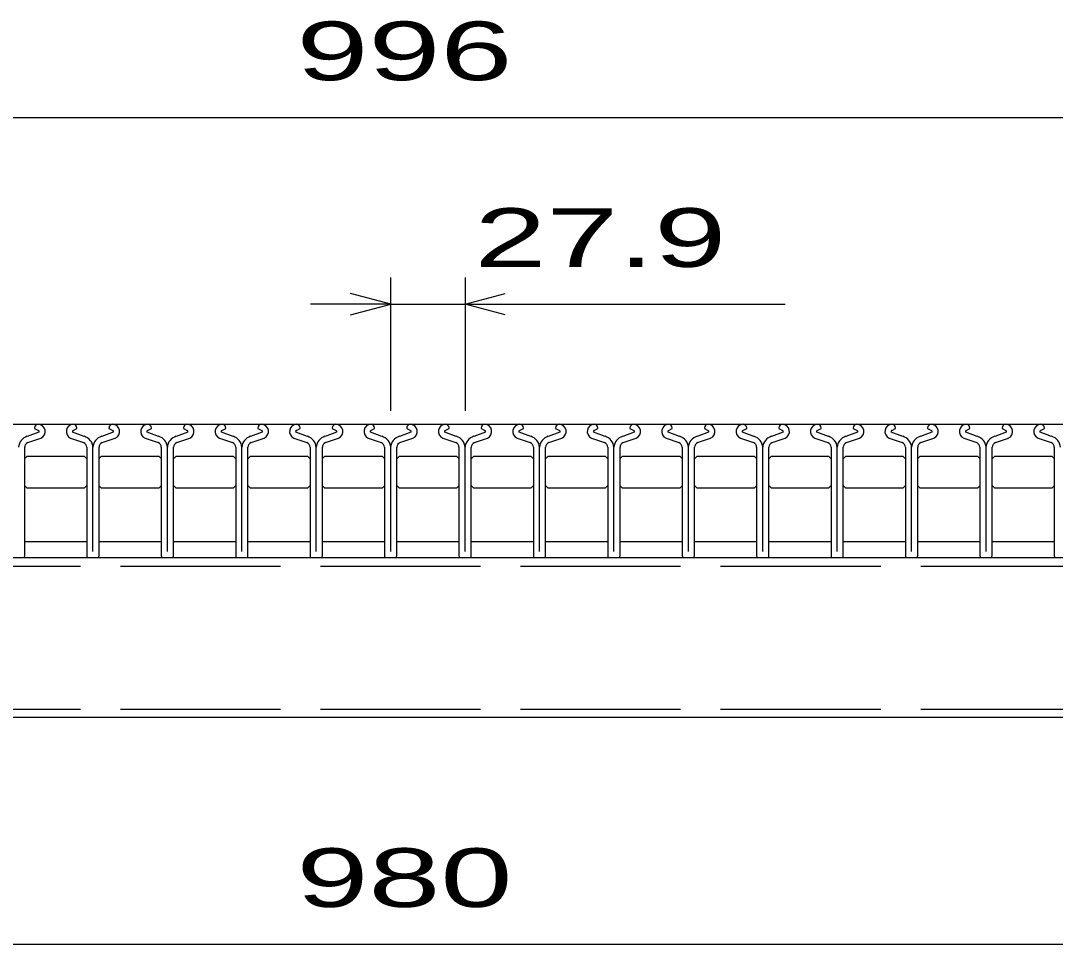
# Model space of a CAD drawing. Units: millimetres, scale not verified. Extents: x -1820 to 1736, y -1282 to 1048.
# Drawn here: x -1002.4 to -614.5, y -735.5 to -389.2 of the extents above; entities that cross this region are included whole.
import ezdxf
from ezdxf.enums import TextEntityAlignment as Align

# ---------------------------------------------------------------- set-up
doc = ezdxf.new("R2010")
doc.units = ezdxf.units.MM
doc.header["$LTSCALE"] = 10
doc.linetypes.add('DASHED', pattern=[7.5, 6, -1.5])
doc.layers.add('16', color=3, linetype='Continuous', lineweight=25)
doc.layers.add('22', color=2, linetype='Continuous', lineweight=25)
doc.styles.add('ベクトル', font='')
doc.styles.get('ベクトル').set_extended_font_data('ベクトル')

msp = doc.modelspace()

# ---------------------------------------------------------------- linework, layer by layer
at = {"layer": '16'}
for p, q in [((-1348, -540.5), (-352, -540.5)), ((-997.2, -541.88), (-997.2, -542.11)), ((-997.2, -542.11), (-995.76, -542.81)), ((-982.76, -542.81), (-981.32, -542.11)), ((-981.32, -542.11), (-981.32, -541.88)), ((-969.3, -541.88), (-969.3, -542.11)), ((-969.3, -542.11), (-967.86, -542.81)), ((-954.86, -542.81), (-953.42, -542.11)), ((-953.42, -542.11), (-953.42, -541.88)), ((-941.4, -541.88), (-941.4, -542.11)), ((-941.4, -542.11), (-939.96, -542.81)), ((-926.96, -542.81), (-925.52, -542.11)), ((-925.52, -542.11), (-925.52, -541.88)), ((-913.5, -541.88), (-913.5, -542.11)), ((-913.5, -542.11), (-912.06, -542.81)), ((-899.06, -542.81), (-897.62, -542.11)), ((-897.62, -542.11), (-897.62, -541.88)), ((-885.6, -541.88), (-885.6, -542.11)), ((-885.6, -542.11), (-884.16, -542.81)), ((-871.16, -542.81), (-869.72, -542.11)), ((-869.72, -542.11), (-869.72, -541.88)), ((-857.7, -541.88), (-857.7, -542.11)), ((-857.7, -542.11), (-856.26, -542.81)), ((-843.26, -542.81), (-841.82, -542.11)), ((-841.82, -542.11), (-841.82, -541.88)), ((-829.8, -541.88), (-829.8, -542.11)), ((-829.8, -542.11), (-828.36, -542.81)), ((-815.36, -542.81), (-813.92, -542.11)), ((-813.92, -542.11), (-813.92, -541.88)), ((-801.9, -541.88), (-801.9, -542.11)), ((-801.9, -542.11), (-800.46, -542.81)), ((-787.46, -542.81), (-786.02, -542.11)), ((-786.02, -542.11), (-786.02, -541.88)), ((-774, -541.88), (-774, -542.11)), ((-774, -542.11), (-772.56, -542.81)), ((-759.56, -542.81), (-758.12, -542.11)), ((-758.12, -542.11), (-758.12, -541.88)), ((-746.1, -541.88), (-746.1, -542.11)), ((-746.1, -542.11), (-744.66, -542.81)), ((-731.66, -542.81), (-730.22, -542.11)), ((-730.22, -542.11), (-730.22, -541.88)), ((-718.2, -541.88), (-718.2, -542.11)), ((-718.2, -542.11), (-716.76, -542.81)), ((-703.76, -542.81), (-702.32, -542.11)), ((-702.32, -542.11), (-702.32, -541.88)), ((-690.3, -541.88), (-690.3, -542.11)), ((-690.3, -542.11), (-688.86, -542.81)), ((-675.86, -542.81), (-674.42, -542.11)), ((-674.42, -542.11), (-674.42, -541.88)), ((-662.4, -541.88), (-662.4, -542.11)), ((-662.4, -542.11), (-660.96, -542.81)), ((-647.96, -542.81), (-646.52, -542.11)), ((-646.52, -542.11), (-646.52, -541.88)), ((-634.5, -541.88), (-634.5, -542.11)), ((-634.5, -542.11), (-633.06, -542.81)), ((-620.06, -542.81), (-618.62, -542.11)), ((-618.62, -542.11), (-618.62, -541.88)), ((-995.6, -543.51), (-999.92, -545.03)), ((-999.71, -547.39), (-994.84, -545.68)), ((-983.68, -545.68), (-978.81, -547.39)), ((-978.6, -545.03), (-982.92, -543.51)), ((-967.7, -543.51), (-972.02, -545.03)), ((-971.81, -547.39), (-966.94, -545.68)), ((-955.78, -545.68), (-950.91, -547.39)), ((-950.7, -545.03), (-955.02, -543.51)), ((-939.8, -543.51), (-944.12, -545.03)), ((-943.91, -547.39), (-939.04, -545.68)), ((-927.88, -545.68), (-923.01, -547.39)), ((-922.8, -545.03), (-927.12, -543.51)), ((-911.9, -543.51), (-916.22, -545.03)), ((-916.01, -547.39), (-911.14, -545.68)), ((-899.98, -545.68), (-895.11, -547.39)), ((-894.9, -545.03), (-899.22, -543.51)), ((-884, -543.51), (-888.32, -545.03)), ((-888.11, -547.39), (-883.24, -545.68)), ((-872.08, -545.68), (-867.21, -547.39)), ((-867, -545.03), (-871.32, -543.51)), ((-856.1, -543.51), (-860.42, -545.03)), ((-860.21, -547.39), (-855.34, -545.68)), ((-844.18, -545.68), (-839.31, -547.39)), ((-839.1, -545.03), (-843.42, -543.51)), ((-828.2, -543.51), (-832.52, -545.03)), ((-832.31, -547.39), (-827.44, -545.68)), ((-816.28, -545.68), (-811.41, -547.39)), ((-811.2, -545.03), (-815.52, -543.51)), ((-800.3, -543.51), (-804.62, -545.03)), ((-804.41, -547.39), (-799.54, -545.68)), ((-788.38, -545.68), (-783.51, -547.39)), ((-783.3, -545.03), (-787.62, -543.51)), ((-772.4, -543.51), (-776.72, -545.03)), ((-776.51, -547.39), (-771.64, -545.68)), ((-760.48, -545.68), (-755.61, -547.39)), ((-755.4, -545.03), (-759.72, -543.51)), ((-744.5, -543.51), (-748.82, -545.03)), ((-748.61, -547.39), (-743.74, -545.68)), ((-732.58, -545.68), (-727.71, -547.39)), ((-727.5, -545.03), (-731.82, -543.51)), ((-716.6, -543.51), (-720.92, -545.03)), ((-720.71, -547.39), (-715.84, -545.68)), ((-704.68, -545.68), (-699.81, -547.39)), ((-699.6, -545.03), (-703.92, -543.51)), ((-688.7, -543.51), (-693.02, -545.03)), ((-692.81, -547.39), (-687.94, -545.68)), ((-676.78, -545.68), (-671.91, -547.39)), ((-671.7, -545.03), (-676.02, -543.51)), ((-660.8, -543.51), (-665.12, -545.03)), ((-664.91, -547.39), (-660.04, -545.68)), ((-648.88, -545.68), (-644.01, -547.39)), ((-643.8, -545.03), (-648.12, -543.51)), ((-632.9, -543.51), (-637.22, -545.03)), ((-637.01, -547.39), (-632.14, -545.68)), ((-620.98, -545.68), (-616.11, -547.39)), ((-615.9, -545.03), (-620.22, -543.51)), ((-1000.91, -589.81), (-1000.91, -549.09)), ((-977.61, -549.09), (-977.61, -589.81)), ((-975.3, -588.21), (-975.3, -549.14)), ((-973.01, -589.81), (-973.01, -549.09)), ((-949.71, -549.09), (-949.71, -589.81)), ((-947.4, -588.21), (-947.4, -549.14)), ((-945.11, -589.81), (-945.11, -549.09)), ((-921.81, -549.09), (-921.81, -589.81)), ((-919.5, -588.21), (-919.5, -549.14)), ((-917.21, -589.81), (-917.21, -549.09)), ((-893.91, -549.09), (-893.91, -589.81)), ((-891.6, -588.21), (-891.6, -549.14)), ((-889.31, -589.81), (-889.31, -549.09)), ((-866.01, -549.09), (-866.01, -589.81)), ((-863.7, -588.21), (-863.7, -549.14)), ((-861.41, -589.81), (-861.41, -549.09)), ((-838.11, -549.09), (-838.11, -589.81)), ((-835.8, -588.21), (-835.8, -549.14)), ((-833.51, -589.81), (-833.51, -549.09)), ((-810.21, -549.09), (-810.21, -589.81)), ((-807.9, -588.21), (-807.9, -549.14)), ((-805.61, -589.81), (-805.61, -549.09)), ((-782.31, -549.09), (-782.31, -589.81)), ((-780, -588.21), (-780, -549.14)), ((-777.71, -589.81), (-777.71, -549.09)), ((-754.41, -549.09), (-754.41, -589.81)), ((-752.1, -588.21), (-752.1, -549.14)), ((-749.81, -589.81), (-749.81, -549.09)), ((-726.51, -549.09), (-726.51, -589.81)), ((-724.2, -588.21), (-724.2, -549.14)), ((-721.91, -589.81), (-721.91, -549.09)), ((-698.61, -549.09), (-698.61, -589.81)), ((-696.3, -588.21), (-696.3, -549.14)), ((-694.01, -589.81), (-694.01, -549.09)), ((-670.71, -549.09), (-670.71, -589.81)), ((-668.4, -588.21), (-668.4, -549.14)), ((-666.11, -589.81), (-666.11, -549.09)), ((-642.81, -549.09), (-642.81, -589.81)), ((-640.5, -588.21), (-640.5, -549.14)), ((-638.21, -589.81), (-638.21, -549.09)), ((-614.91, -549.09), (-614.91, -589.81)), ((-1000.95, -553.5), (-999.95, -552.5)), ((-999.95, -552.5), (-978.55, -552.5)), ((-978.55, -552.5), (-977.55, -553.5)), ((-973.05, -553.5), (-972.05, -552.5)), ((-972.05, -552.5), (-950.65, -552.5)), ((-950.65, -552.5), (-949.65, -553.5)), ((-945.15, -553.5), (-944.15, -552.5)), ((-944.15, -552.5), (-922.75, -552.5)), ((-922.75, -552.5), (-921.75, -553.5)), ((-917.25, -553.5), (-916.25, -552.5)), ((-916.25, -552.5), (-894.85, -552.5)), ((-894.85, -552.5), (-893.85, -553.5)), ((-889.35, -553.5), (-888.35, -552.5)), ((-888.35, -552.5), (-866.95, -552.5)), ((-866.95, -552.5), (-865.95, -553.5)), ((-861.45, -553.5), (-860.45, -552.5)), ((-860.45, -552.5), (-839.05, -552.5)), ((-839.05, -552.5), (-838.05, -553.5)), ((-833.55, -553.5), (-832.55, -552.5)), ((-832.55, -552.5), (-811.15, -552.5)), ((-811.15, -552.5), (-810.15, -553.5)), ((-805.65, -553.5), (-804.65, -552.5)), ((-804.65, -552.5), (-783.25, -552.5)), ((-783.25, -552.5), (-782.25, -553.5)), ((-777.75, -553.5), (-776.75, -552.5)), ((-776.75, -552.5), (-755.35, -552.5)), ((-755.35, -552.5), (-754.35, -553.5)), ((-749.85, -553.5), (-748.85, -552.5)), ((-748.85, -552.5), (-727.45, -552.5)), ((-727.45, -552.5), (-726.45, -553.5)), ((-721.95, -553.5), (-720.95, -552.5)), ((-720.95, -552.5), (-699.55, -552.5)), ((-699.55, -552.5), (-698.55, -553.5)), ((-694.05, -553.5), (-693.05, -552.5)), ((-693.05, -552.5), (-671.65, -552.5)), ((-671.65, -552.5), (-670.65, -553.5)), ((-666.15, -553.5), (-665.15, -552.5)), ((-665.15, -552.5), (-643.75, -552.5)), ((-643.75, -552.5), (-642.75, -553.5)), ((-638.25, -553.5), (-637.25, -552.5)), ((-637.25, -552.5), (-615.85, -552.5)), ((-615.85, -552.5), (-614.85, -553.5)), ((-999.95, -564.5), (-1000.95, -563.5)), ((-978.55, -564.5), (-999.95, -564.5)), ((-977.55, -563.5), (-978.55, -564.5)), ((-972.05, -564.5), (-973.05, -563.5)), ((-950.65, -564.5), (-972.05, -564.5)), ((-949.65, -563.5), (-950.65, -564.5)), ((-944.15, -564.5), (-945.15, -563.5)), ((-922.75, -564.5), (-944.15, -564.5)), ((-921.75, -563.5), (-922.75, -564.5)), ((-916.25, -564.5), (-917.25, -563.5)), ((-894.85, -564.5), (-916.25, -564.5)), ((-893.85, -563.5), (-894.85, -564.5)), ((-888.35, -564.5), (-889.35, -563.5)), ((-866.95, -564.5), (-888.35, -564.5)), ((-865.95, -563.5), (-866.95, -564.5)), ((-860.45, -564.5), (-861.45, -563.5)), ((-839.05, -564.5), (-860.45, -564.5)), ((-838.05, -563.5), (-839.05, -564.5)), ((-832.55, -564.5), (-833.55, -563.5)), ((-811.15, -564.5), (-832.55, -564.5)), ((-810.15, -563.5), (-811.15, -564.5)), ((-804.65, -564.5), (-805.65, -563.5)), ((-783.25, -564.5), (-804.65, -564.5)), ((-782.25, -563.5), (-783.25, -564.5)), ((-776.75, -564.5), (-777.75, -563.5)), ((-755.35, -564.5), (-776.75, -564.5)), ((-754.35, -563.5), (-755.35, -564.5)), ((-748.85, -564.5), (-749.85, -563.5)), ((-727.45, -564.5), (-748.85, -564.5)), ((-726.45, -563.5), (-727.45, -564.5)), ((-720.95, -564.5), (-721.95, -563.5)), ((-699.55, -564.5), (-720.95, -564.5)), ((-698.55, -563.5), (-699.55, -564.5)), ((-693.05, -564.5), (-694.05, -563.5)), ((-671.65, -564.5), (-693.05, -564.5)), ((-670.65, -563.5), (-671.65, -564.5)), ((-665.15, -564.5), (-666.15, -563.5)), ((-643.75, -564.5), (-665.15, -564.5)), ((-642.75, -563.5), (-643.75, -564.5)), ((-637.25, -564.5), (-638.25, -563.5)), ((-615.85, -564.5), (-637.25, -564.5)), ((-614.85, -563.5), (-615.85, -564.5)), ((-1000.9, -584.5), (-977.6, -584.5)), ((-973, -584.5), (-949.7, -584.5)), ((-945.1, -584.5), (-921.8, -584.5)), ((-917.2, -584.5), (-893.9, -584.5)), ((-889.3, -584.5), (-866, -584.5)), ((-861.4, -584.5), (-838.1, -584.5)), ((-833.5, -584.5), (-810.2, -584.5)), ((-805.6, -584.5), (-782.3, -584.5)), ((-777.7, -584.5), (-754.4, -584.5)), ((-749.8, -584.5), (-726.5, -584.5)), ((-721.9, -584.5), (-698.6, -584.5)), ((-694, -584.5), (-670.7, -584.5)), ((-666.1, -584.5), (-642.8, -584.5)), ((-638.2, -584.5), (-614.9, -584.5)), ((-1340, -590.5), (-360, -590.5)), ((-1004.81, -590.51), (-1001.61, -590.51)), ((-976.91, -590.51), (-973.71, -590.51)), ((-949.01, -590.51), (-945.81, -590.51)), ((-921.11, -590.51), (-917.91, -590.51)), ((-893.21, -590.51), (-890.01, -590.51)), ((-865.31, -590.51), (-862.11, -590.51)), ((-837.41, -590.51), (-834.21, -590.51)), ((-809.51, -590.51), (-806.31, -590.51)), ((-781.61, -590.51), (-778.41, -590.51)), ((-753.71, -590.51), (-750.51, -590.51)), ((-725.81, -590.51), (-722.61, -590.51)), ((-697.91, -590.51), (-694.71, -590.51)), ((-670.01, -590.51), (-666.81, -590.51)), ((-642.11, -590.51), (-638.91, -590.51)), ((-360, -650.5), (-1340, -650.5))]:
    msp.add_line(p, q, dxfattribs=at)
at = {"layer": '16', "linetype": 'DASHED'}
for p, q in [((-1340, -593.7), (-360, -593.7)), ((-1340, -647.3), (-360, -647.3))]:
    msp.add_line(p, q, dxfattribs=at)
at = {"layer": '16'}
for centre, radius, start, end in [((-995.75, -541.95), 1.45, 94.45, 177.5), ((-995.91, -543.2), 2.7, 293.32, 89.02), ((-995.93, -543.22), 0.44, 317.67, 68.09), ((-982.61, -543.2), 2.7, 90.98, 246.68), ((-982.59, -543.22), 0.44, 111.91, 222.33), ((-982.77, -541.95), 1.45, 2.5, 85.55), ((-967.85, -541.95), 1.45, 94.45, 177.5), ((-968.01, -543.2), 2.7, 293.32, 89.02), ((-968.03, -543.22), 0.44, 317.67, 68.09), ((-954.71, -543.2), 2.7, 90.98, 246.68), ((-954.69, -543.22), 0.44, 111.91, 222.33), ((-954.87, -541.95), 1.45, 2.5, 85.55), ((-939.95, -541.95), 1.45, 94.45, 177.5), ((-940.11, -543.2), 2.7, 293.32, 89.02), ((-940.13, -543.22), 0.44, 317.67, 68.09), ((-926.81, -543.2), 2.7, 90.98, 246.68), ((-926.79, -543.22), 0.44, 111.91, 222.33), ((-926.97, -541.95), 1.45, 2.5, 85.55), ((-912.05, -541.95), 1.45, 94.45, 177.5), ((-912.21, -543.2), 2.7, 293.32, 89.02), ((-912.23, -543.22), 0.44, 317.67, 68.09), ((-898.91, -543.2), 2.7, 90.98, 246.68), ((-898.89, -543.22), 0.44, 111.91, 222.33), ((-899.07, -541.95), 1.45, 2.5, 85.55), ((-884.15, -541.95), 1.45, 94.45, 177.5), ((-884.31, -543.2), 2.7, 293.32, 89.02), ((-884.33, -543.22), 0.44, 317.67, 68.09), ((-871.01, -543.2), 2.7, 90.98, 246.68), ((-870.99, -543.22), 0.44, 111.91, 222.33), ((-871.17, -541.95), 1.45, 2.5, 85.55), ((-856.25, -541.95), 1.45, 94.45, 177.5), ((-856.41, -543.2), 2.7, 293.32, 89.02), ((-856.43, -543.22), 0.44, 317.67, 68.09), ((-843.11, -543.2), 2.7, 90.98, 246.68), ((-843.09, -543.22), 0.44, 111.91, 222.33), ((-843.27, -541.95), 1.45, 2.5, 85.55), ((-828.35, -541.95), 1.45, 94.45, 177.5), ((-828.51, -543.2), 2.7, 293.32, 89.02), ((-828.53, -543.22), 0.44, 317.67, 68.09), ((-815.21, -543.2), 2.7, 90.98, 246.68), ((-815.19, -543.22), 0.44, 111.91, 222.33), ((-815.37, -541.95), 1.45, 2.5, 85.55), ((-800.45, -541.95), 1.45, 94.45, 177.5), ((-800.61, -543.2), 2.7, 293.32, 89.02), ((-800.63, -543.22), 0.44, 317.67, 68.09), ((-787.31, -543.2), 2.7, 90.98, 246.68), ((-787.29, -543.22), 0.44, 111.91, 222.33), ((-787.47, -541.95), 1.45, 2.5, 85.55), ((-772.55, -541.95), 1.45, 94.45, 177.5), ((-772.71, -543.2), 2.7, 293.32, 89.02), ((-772.73, -543.22), 0.44, 317.67, 68.09), ((-759.41, -543.2), 2.7, 90.98, 246.68), ((-759.39, -543.22), 0.44, 111.91, 222.33), ((-759.57, -541.95), 1.45, 2.5, 85.55), ((-744.65, -541.95), 1.45, 94.45, 177.5), ((-744.81, -543.2), 2.7, 293.32, 89.02), ((-744.83, -543.22), 0.44, 317.67, 68.09), ((-731.51, -543.2), 2.7, 90.98, 246.68), ((-731.49, -543.22), 0.44, 111.91, 222.33), ((-731.67, -541.95), 1.45, 2.5, 85.55), ((-716.75, -541.95), 1.45, 94.45, 177.5), ((-716.91, -543.2), 2.7, 293.32, 89.02), ((-716.93, -543.22), 0.44, 317.67, 68.09), ((-703.61, -543.2), 2.7, 90.98, 246.68), ((-703.59, -543.22), 0.44, 111.91, 222.33), ((-703.77, -541.95), 1.45, 2.5, 85.55), ((-688.85, -541.95), 1.45, 94.45, 177.5), ((-689.01, -543.2), 2.7, 293.32, 89.02), ((-689.03, -543.22), 0.44, 317.67, 68.09), ((-675.71, -543.2), 2.7, 90.98, 246.68), ((-675.69, -543.22), 0.44, 111.91, 222.33), ((-675.87, -541.95), 1.45, 2.5, 85.55), ((-660.95, -541.95), 1.45, 94.45, 177.5), ((-661.11, -543.2), 2.7, 293.32, 89.02), ((-661.13, -543.22), 0.44, 317.67, 68.09), ((-647.81, -543.2), 2.7, 90.98, 246.68), ((-647.79, -543.22), 0.44, 111.91, 222.33), ((-647.97, -541.95), 1.45, 2.5, 85.55), ((-633.05, -541.95), 1.45, 94.45, 177.5), ((-633.21, -543.2), 2.7, 293.32, 89.02), ((-633.23, -543.22), 0.44, 317.67, 68.09), ((-619.91, -543.2), 2.7, 90.98, 246.68), ((-619.89, -543.22), 0.44, 111.91, 222.33), ((-620.07, -541.95), 1.45, 2.5, 85.55), ((-998.63, -549.44), 4.6, 106.3, 176.22), ((-979.89, -549.44), 4.6, 3.78, 73.7), ((-970.73, -549.44), 4.6, 106.3, 176.22), ((-951.99, -549.44), 4.6, 3.78, 73.7), ((-942.83, -549.44), 4.6, 106.3, 176.22), ((-924.09, -549.44), 4.6, 3.78, 73.7), ((-914.93, -549.44), 4.6, 106.3, 176.22), ((-896.19, -549.44), 4.6, 3.78, 73.7), ((-887.03, -549.44), 4.6, 106.3, 176.22), ((-868.29, -549.44), 4.6, 3.78, 73.7), ((-859.13, -549.44), 4.6, 106.3, 176.22), ((-840.39, -549.44), 4.6, 3.78, 73.7), ((-831.23, -549.44), 4.6, 106.3, 176.22), ((-812.49, -549.44), 4.6, 3.78, 73.7), ((-803.33, -549.44), 4.6, 106.3, 176.22), ((-784.59, -549.44), 4.6, 3.78, 73.7), ((-775.43, -549.44), 4.6, 106.3, 176.22), ((-756.69, -549.44), 4.6, 3.78, 73.7), ((-747.53, -549.44), 4.6, 106.3, 176.22), ((-728.79, -549.44), 4.6, 3.78, 73.7), ((-719.63, -549.44), 4.6, 106.3, 176.22), ((-700.89, -549.44), 4.6, 3.78, 73.7), ((-691.73, -549.44), 4.6, 106.3, 176.22), ((-672.99, -549.44), 4.6, 3.78, 73.7), ((-663.83, -549.44), 4.6, 106.3, 176.22), ((-645.09, -549.44), 4.6, 3.78, 73.7), ((-635.93, -549.44), 4.6, 106.3, 176.22), ((-617.19, -549.44), 4.6, 3.78, 73.7), ((-999.11, -549.09), 1.8, 109.42, 180), ((-979.41, -549.09), 1.8, 0, 70.58), ((-971.21, -549.09), 1.8, 109.42, 180), ((-951.51, -549.09), 1.8, 0, 70.58), ((-943.31, -549.09), 1.8, 109.42, 180), ((-923.61, -549.09), 1.8, 0, 70.58), ((-915.41, -549.09), 1.8, 109.42, 180), ((-895.71, -549.09), 1.8, 0, 70.58), ((-887.51, -549.09), 1.8, 109.42, 180), ((-867.81, -549.09), 1.8, 0, 70.58), ((-859.61, -549.09), 1.8, 109.42, 180), ((-839.91, -549.09), 1.8, 0, 70.58), ((-831.71, -549.09), 1.8, 109.42, 180), ((-812.01, -549.09), 1.8, 0, 70.58), ((-803.81, -549.09), 1.8, 109.42, 180), ((-784.11, -549.09), 1.8, 0, 70.58), ((-775.91, -549.09), 1.8, 109.42, 180), ((-756.21, -549.09), 1.8, 0, 70.58), ((-748.01, -549.09), 1.8, 109.42, 180), ((-728.31, -549.09), 1.8, 0, 70.58), ((-720.11, -549.09), 1.8, 109.42, 180), ((-700.41, -549.09), 1.8, 0, 70.58), ((-692.21, -549.09), 1.8, 109.42, 180), ((-672.51, -549.09), 1.8, 0, 70.58), ((-664.31, -549.09), 1.8, 109.42, 180), ((-644.61, -549.09), 1.8, 0, 70.58), ((-636.41, -549.09), 1.8, 109.42, 180), ((-616.71, -549.09), 1.8, 0, 70.58), ((-1001.61, -589.81), 0.7, 270, 0), ((-976.91, -589.81), 0.7, 180, 270), ((-973.71, -589.81), 0.7, 270, 0), ((-949.01, -589.81), 0.7, 180, 270), ((-945.81, -589.81), 0.7, 270, 0), ((-921.11, -589.81), 0.7, 180, 270), ((-917.91, -589.81), 0.7, 270, 0), ((-893.21, -589.81), 0.7, 180, 270), ((-890.01, -589.81), 0.7, 270, 0), ((-865.31, -589.81), 0.7, 180, 270), ((-862.11, -589.81), 0.7, 270, 0), ((-837.41, -589.81), 0.7, 180, 270), ((-834.21, -589.81), 0.7, 270, 0), ((-809.51, -589.81), 0.7, 180, 270), ((-806.31, -589.81), 0.7, 270, 0), ((-781.61, -589.81), 0.7, 180, 270), ((-778.41, -589.81), 0.7, 270, 0), ((-753.71, -589.81), 0.7, 180, 270), ((-750.51, -589.81), 0.7, 270, 0), ((-725.81, -589.81), 0.7, 180, 270), ((-722.61, -589.81), 0.7, 270, 0), ((-697.91, -589.81), 0.7, 180, 270), ((-694.71, -589.81), 0.7, 270, 0), ((-670.01, -589.81), 0.7, 180, 270), ((-666.81, -589.81), 0.7, 270, 0), ((-642.11, -589.81), 0.7, 180, 270), ((-638.91, -589.81), 0.7, 270, 0), ((-614.21, -589.81), 0.7, 180, 270)]:
    msp.add_arc(centre, radius, start, end, dxfattribs=at)
at = {"layer": '22', "color": 4}
for p, q in [((-1348, -425.5), (-352, -425.5)), ((-863.7, -535.5), (-863.7, -485.5)), ((-835.8, -485.5), (-835.8, -535.5)), ((-863.7, -495.5), (-878.7, -491.5)), ((-835.8, -495.5), (-820.8, -491.5)), ((-863.7, -495.5), (-893.7, -495.5)), ((-878.7, -499.5), (-863.7, -495.5)), ((-863.7, -495.5), (-835.8, -495.5)), ((-820.8, -499.5), (-835.8, -495.5)), ((-835.8, -495.5), (-715.8, -495.5)), ((-1340, -735.5), (-360, -735.5))]:
    msp.add_line(p, q, dxfattribs=at)

# ---------------------------------------------------------------- texts
at = {"layer": '22', "style": 'ベクトル', "width": 1.65}
for s, p in [(' 996 ', (-912.5, -400.5)), (' 27.9 ', (-845.8, -470.5)), (' 980 ', (-912.5, -710.5))]:
    msp.add_text(s, height=21.99, dxfattribs=at).set_placement(p, align=Align.MIDDLE_LEFT)

doc.saveas('drawing.dxf')
